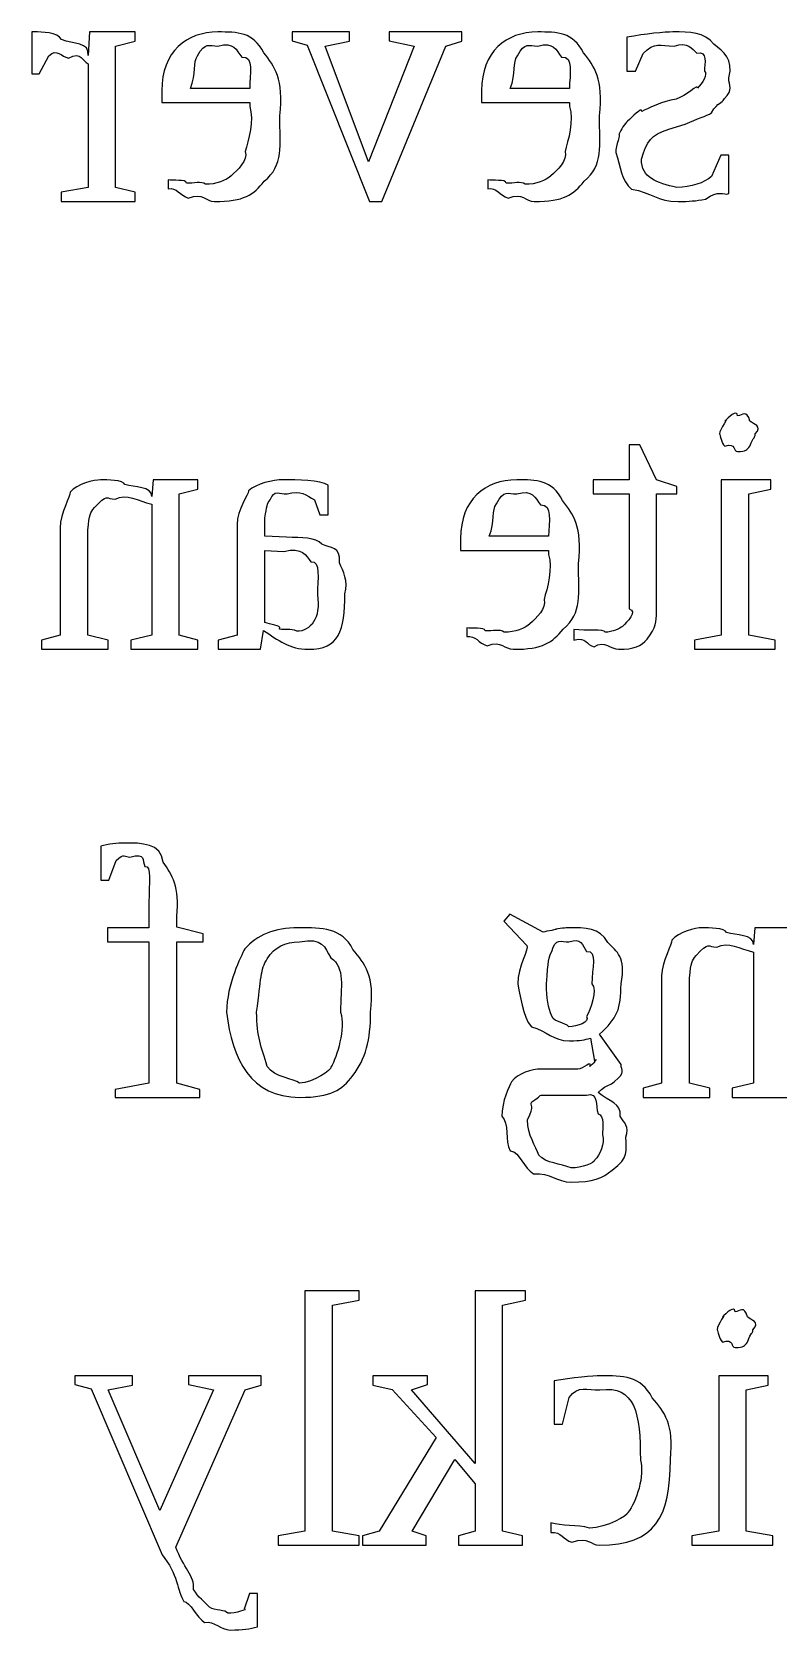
# Model space of a CAD drawing. Header units: millimetres. Extents: x 21 to 196, y 128 to 259.
# Drawn here: x 82.02 to 91.33, y 210.31 to 230.26 of the extents above; entities that cross this region are included whole.
import ezdxf

# ---------------------------------------------------------------- set-up
doc = ezdxf.new("R2010")
doc.units = ezdxf.units.MM
doc.layers.get('0').update_dxf_attribs({"linetype": 'CONTINUOUS'})

msp = doc.modelspace()

# ---------------------------------------------------------------- linework, layer by layer
at = {"color": 0}
for p, q in [((82.0194, 230.258), (82.0194, 229.734)), ((82.0526, 230.258), (82.0194, 230.258)), ((82.7359, 230.258), (82.7193, 229.966)), ((83.3092, 230.258), (82.7359, 230.258)), ((83.3092, 230.142), (83.3092, 230.258)), ((85.9825, 230.258), (85.266, 230.258)), ((85.266, 230.258), (85.266, 230.148)), ((85.9825, 230.142), (85.9825, 230.258)), ((87.3827, 230.258), (86.4789, 230.258)), ((86.4789, 230.258), (86.4789, 230.148)), ((87.3827, 230.142), (87.3827, 230.258)), ((83.0612, 230.081), (83.3092, 230.142)), ((83.0612, 228.317), (83.0612, 230.081)), ((84.34, 230.081), (84.34, 230.081)), ((85.266, 230.148), (85.4534, 230.092)), ((85.4534, 230.092), (86.2309, 228.141)), ((85.6795, 230.081), (85.9825, 230.142)), ((86.2196, 228.637), (85.6795, 230.081)), ((86.7876, 230.081), (86.2196, 228.637)), ((86.385, 228.141), (87.1844, 230.081)), ((86.4789, 230.148), (86.7876, 230.081)), ((87.1844, 230.081), (87.3827, 230.142)), ((88.331, 230.081), (88.331, 230.081)), ((89.4429, 230.192), (89.4429, 229.767)), ((82.1076, 229.734), (82.229, 229.96)), ((82.7193, 229.861), (82.7193, 228.317)), ((89.5533, 229.767), (89.6468, 229.988)), ((82.0194, 229.734), (82.1076, 229.734)), ((89.4429, 229.767), (89.5533, 229.767)), ((83.6401, 229.525), (83.6401, 229.376)), ((84.7369, 229.552), (83.9982, 229.552)), ((87.6307, 229.525), (87.6307, 229.376)), ((88.7278, 229.552), (87.9891, 229.552)), ((83.6401, 229.376), (84.7369, 229.376)), ((84.7369, 229.376), (84.7369, 229.326)), ((87.6307, 229.376), (88.7278, 229.376)), ((88.7278, 229.376), (88.7278, 229.326)), ((89.9664, 229.045), (90.1707, 229.106)), ((89.305, 228.753), (89.305, 228.753)), ((90.617, 228.72), (90.5013, 228.455)), ((90.7161, 228.72), (90.617, 228.72)), ((90.7161, 228.24), (90.7161, 228.72)), ((82.7193, 228.317), (82.3831, 228.257)), ((82.3831, 228.257), (82.3831, 228.141)), ((83.3092, 228.257), (83.0612, 228.317)), ((83.3092, 228.141), (83.3092, 228.257)), ((83.7173, 228.411), (83.7173, 228.301)), ((87.708, 228.411), (87.708, 228.301)), ((82.3831, 228.141), (83.3092, 228.141)), ((86.2309, 228.141), (86.385, 228.141)), ((90.6004, 225.24), (90.6004, 225.24)), ((89.6041, 225.103), (89.4719, 225.103)), ((89.4719, 225.103), (89.4719, 224.667)), ((89.8137, 224.667), (89.6041, 225.103)), ((83.5325, 224.667), (83.5159, 224.458)), ((84.0892, 224.667), (83.5325, 224.667)), ((84.0892, 224.551), (84.0892, 224.667)), ((85.1588, 224.667), (85.1588, 224.667)), ((89.4719, 224.667), (89.0252, 224.667)), ((89.0252, 224.667), (89.0252, 224.491)), ((90.0673, 224.584), (89.8137, 224.667)), ((91.24, 224.667), (90.6226, 224.667)), ((90.6226, 224.667), (90.6226, 222.727)), ((91.24, 224.551), (91.24, 224.667)), ((83.8577, 224.491), (84.0892, 224.551)), ((83.8577, 222.727), (83.8577, 224.491)), ((85.7155, 224.232), (85.7155, 224.601)), ((88.0692, 224.491), (88.0692, 224.491)), ((89.0252, 224.491), (89.4719, 224.491)), ((89.4719, 224.491), (89.4719, 223.058)), ((89.8137, 223.03), (89.8137, 224.491)), ((89.8137, 224.491), (90.0673, 224.491)), ((90.0673, 224.491), (90.0673, 224.584)), ((90.9645, 224.491), (91.24, 224.551)), ((90.9645, 222.727), (90.9645, 224.491)), ((83.5159, 224.364), (83.5159, 222.727)), ((85.5444, 224.419), (85.6107, 224.232)), ((82.3694, 224.066), (82.3694, 222.727)), ((82.7169, 222.727), (82.7169, 224.039)), ((84.5799, 224.11), (84.5799, 222.727)), ((84.927, 223.962), (84.927, 224.193)), ((85.6107, 224.232), (85.7155, 224.232)), ((85.1972, 223.95), (84.927, 223.962)), ((87.3689, 223.934), (87.3689, 223.785)), ((88.4661, 223.962), (87.7274, 223.962)), ((84.927, 223.785), (85.1641, 223.774)), ((84.927, 222.887), (84.927, 223.785)), ((87.3689, 223.785), (88.4661, 223.785)), ((88.4661, 223.785), (88.4661, 223.736)), ((82.3694, 222.727), (82.138, 222.666)), ((82.138, 222.666), (82.138, 222.551)), ((82.9702, 222.666), (82.7169, 222.727)), ((82.9702, 222.551), (82.9702, 222.666)), ((83.5159, 222.727), (83.2513, 222.666)), ((83.2513, 222.666), (83.2513, 222.551)), ((84.0892, 222.666), (83.8577, 222.727)), ((84.0892, 222.551), (84.0892, 222.666)), ((84.5799, 222.727), (84.3428, 222.666)), ((84.3428, 222.666), (84.3428, 222.551)), ((84.872, 222.551), (84.9104, 222.787)), ((87.4462, 222.82), (87.4462, 222.71)), ((88.7829, 222.799), (88.7829, 222.666)), ((90.6226, 222.727), (90.2864, 222.666)), ((90.2864, 222.666), (90.2864, 222.551)), ((91.295, 222.666), (90.9645, 222.727)), ((91.295, 222.551), (91.295, 222.666)), ((82.138, 222.551), (82.9702, 222.551)), ((83.2513, 222.551), (84.0892, 222.551)), ((84.3428, 222.551), (84.872, 222.551)), ((89.3396, 222.551), (89.3396, 222.551)), ((90.2864, 222.551), (91.295, 222.551)), ((82.8781, 220.095), (82.8781, 219.67)), ((82.9772, 219.67), (83.0711, 219.913)), ((82.8781, 219.67), (82.9772, 219.67)), ((83.4789, 219.4), (83.4789, 219.075)), ((83.4789, 219.075), (82.9606, 219.075)), ((82.9606, 219.075), (82.9606, 218.899)), ((83.826, 219.081), (83.826, 219.218)), ((84.1569, 218.998), (83.826, 219.081)), ((87.9821, 219.246), (87.9105, 219.158)), ((87.9105, 219.158), (88.1973, 218.855)), ((88.4012, 219.02), (87.9821, 219.246)), ((91.0414, 219.075), (91.0248, 218.865)), ((91.598, 219.075), (91.0414, 219.075)), ((82.9606, 218.899), (83.4789, 218.899)), ((83.4789, 218.899), (83.4789, 217.135)), ((83.826, 218.899), (84.1569, 218.899)), ((83.826, 217.135), (83.826, 218.899)), ((84.1569, 218.899), (84.1569, 218.998)), ((91.0248, 218.772), (91.0248, 217.135)), ((89.8783, 218.474), (89.8783, 217.135)), ((88.0816, 218.375), (88.0816, 218.375)), ((90.2257, 217.135), (90.2257, 218.447)), ((84.449, 218.022), (84.449, 218.022)), ((84.8237, 218.022), (84.8237, 218.022)), ((88.7208, 217.84), (88.7208, 217.84)), ((88.991, 217.697), (89.0404, 217.41)), ((89.3713, 217.366), (89.1011, 217.746)), ((88.8312, 217.311), (88.3737, 217.311)), ((83.4789, 217.135), (83.0598, 217.057)), ((83.0598, 217.057), (83.0598, 216.958)), ((84.1128, 217.057), (83.826, 217.135)), ((84.1128, 216.958), (84.1128, 217.057)), ((89.8783, 217.135), (89.6468, 217.074)), ((89.6468, 217.074), (89.6468, 216.958)), ((90.4794, 217.074), (90.2257, 217.135)), ((90.4794, 216.958), (90.4794, 217.074)), ((91.0248, 217.135), (90.7602, 217.074)), ((90.7602, 217.074), (90.7602, 216.958)), ((83.0598, 216.958), (84.1128, 216.958)), ((88.4068, 216.986), (88.9413, 216.986)), ((89.6468, 216.958), (90.4794, 216.958)), ((90.7602, 216.958), (91.598, 216.958)), ((88.2026, 216.677), (88.2026, 216.677)), ((86.1011, 214.541), (85.4234, 214.541)), ((85.4234, 214.541), (85.4234, 211.542)), ((86.1011, 214.425), (86.1011, 214.541)), ((88.1793, 214.541), (87.551, 214.541)), ((87.551, 214.541), (87.551, 212.386)), ((88.1793, 214.425), (88.1793, 214.541)), ((85.7705, 214.365), (86.1011, 214.425)), ((85.7705, 211.542), (85.7705, 214.365)), ((87.8928, 214.365), (88.1793, 214.425)), ((87.8928, 211.542), (87.8928, 214.365)), ((90.5701, 214.056), (90.5701, 214.056)), ((83.275, 213.483), (82.5528, 213.483)), ((82.5528, 213.483), (82.5528, 213.373)), ((83.275, 213.367), (83.275, 213.483)), ((84.879, 213.483), (83.9749, 213.483)), ((83.9749, 213.483), (83.9749, 213.373)), ((84.879, 213.367), (84.879, 213.483)), ((86.9555, 213.483), (86.2722, 213.483)), ((86.2722, 213.483), (86.2722, 213.367)), ((86.9555, 213.373), (86.9555, 213.483)), ((91.2096, 213.483), (90.5923, 213.483)), ((90.5923, 213.483), (90.5923, 211.542)), ((91.2096, 213.367), (91.2096, 213.483)), ((82.5528, 213.373), (82.7567, 213.318)), ((82.7567, 213.318), (83.6443, 211.245)), ((82.9716, 213.306), (83.275, 213.367)), ((83.6164, 211.802), (82.9716, 213.306)), ((84.2836, 213.306), (83.6164, 211.802)), ((83.8151, 211.344), (84.6804, 213.306)), ((83.9749, 213.373), (84.2836, 213.306)), ((84.6804, 213.306), (84.879, 213.367)), ((86.2722, 213.367), (86.5145, 213.312)), ((86.5145, 213.312), (87.0659, 212.711)), ((86.7572, 213.306), (86.9555, 213.373)), ((87.551, 212.386), (86.7572, 213.306)), ((88.5377, 213.417), (88.5377, 212.877)), ((90.9341, 213.306), (91.2096, 213.367)), ((90.9341, 211.542), (90.9341, 213.306)), ((88.6425, 212.877), (88.725, 213.213)), ((88.5377, 212.877), (88.6425, 212.877)), ((87.0659, 212.711), (86.3547, 211.542)), ((86.7625, 211.542), (87.2973, 212.436)), ((87.2973, 212.436), (87.551, 212.132)), ((87.551, 212.132), (87.551, 211.542)), ((85.4234, 211.542), (85.0925, 211.482)), ((85.0925, 211.482), (85.0925, 211.366)), ((86.1011, 211.482), (85.7705, 211.542)), ((86.1011, 211.366), (86.1011, 211.482)), ((86.3547, 211.542), (86.1452, 211.482)), ((86.1452, 211.482), (86.1452, 211.366)), ((86.9389, 211.482), (86.7625, 211.542)), ((86.9389, 211.366), (86.9389, 211.482)), ((87.551, 211.542), (87.3414, 211.482)), ((87.3414, 211.482), (87.3414, 211.366)), ((88.1408, 211.482), (87.8928, 211.542)), ((88.1408, 211.366), (88.1408, 211.482)), ((88.4936, 211.647), (88.4936, 211.526)), ((90.5923, 211.542), (90.2561, 211.482)), ((90.2561, 211.482), (90.2561, 211.366)), ((91.2647, 211.482), (90.9341, 211.542)), ((91.2647, 211.366), (91.2647, 211.482)), ((85.0925, 211.366), (86.1011, 211.366)), ((86.1452, 211.366), (86.9389, 211.366)), ((87.3414, 211.366), (88.1408, 211.366)), ((90.2561, 211.366), (91.2647, 211.366)), ((84.7355, 210.765), (84.6695, 210.567)), ((84.8349, 210.765), (84.7355, 210.765)), ((84.8349, 210.347), (84.8349, 210.765)), ((84.4931, 210.308), (84.4931, 210.308))]:
    msp.add_line(p, q, dxfattribs=at)
for points in [[(82.3888, 230.164), (82.3447, 230.258), (82.1337, 230.258), (82.0526, 230.258)], [(84.34, 230.258), (83.9474, 230.258), (83.6401, 230.013), (83.6401, 229.525)], [(84.9133, 229.999), (84.7781, 230.258), (84.5866, 230.258), (84.34, 230.258)], [(88.331, 230.258), (87.938, 230.258), (87.6307, 230.013), (87.6307, 229.525)], [(88.9042, 229.999), (88.7691, 230.258), (88.5776, 230.258), (88.331, 230.258)], [(90.0162, 230.258), (89.9266, 230.258), (89.6744, 230.236), (89.4429, 230.192)], [(90.5288, 230.104), (90.4117, 230.258), (90.2339, 230.258), (90.0162, 230.258)], [(82.229, 229.96), (82.3337, 230.059), (82.3817, 229.95), (82.477, 229.932)], [(82.7193, 229.966), (82.7458, 230.132), (82.5292, 230.101), (82.3888, 230.164)], [(84.0863, 229.96), (84.183, 230.139), (84.2271, 230.081), (84.34, 230.081)], [(84.34, 230.081), (84.5425, 230.139), (84.569, 230.034), (84.6377, 229.944)], [(88.0773, 229.96), (88.1736, 230.139), (88.2177, 230.081), (88.331, 230.081)], [(88.331, 230.081), (88.5335, 230.139), (88.5596, 230.034), (88.6284, 229.944)], [(89.6468, 229.988), (89.7943, 230.139), (89.8564, 230.081), (90.0328, 230.081)], [(90.0328, 230.081), (90.2134, 230.139), (90.2533, 230.051), (90.3192, 229.993)], [(90.3192, 229.993), (90.46, 230.026), (90.4131, 229.862), (90.4131, 229.767)], [(90.7161, 229.684), (90.7796, 229.934), (90.6544, 230), (90.5288, 230.104)], [(82.477, 229.932), (82.6396, 230.022), (82.6505, 229.89), (82.7193, 229.861)], [(83.9982, 229.552), (84.0687, 229.742), (84.0285, 229.879), (84.0863, 229.96)], [(84.6377, 229.944), (84.7961, 229.96), (84.7369, 229.725), (84.7369, 229.552)], [(85.1119, 229.21), (85.1641, 229.676), (85.0456, 229.825), (84.9133, 229.999)], [(87.9891, 229.552), (88.0593, 229.742), (88.0195, 229.879), (88.0773, 229.96)], [(88.6284, 229.944), (88.7871, 229.96), (88.7278, 229.725), (88.7278, 229.552)], [(89.1025, 229.21), (89.1551, 229.676), (89.0365, 229.825), (88.9042, 229.999)], [(90.4131, 229.767), (90.46, 229.731), (90.3841, 229.616), (90.3249, 229.558)], [(90.6611, 229.426), (90.7796, 229.541), (90.7161, 229.585), (90.7161, 229.684)], [(90.3249, 229.558), (90.3414, 229.618), (90.1788, 229.456), (90.0603, 229.42)], [(90.5013, 229.249), (90.588, 229.398), (90.6254, 229.355), (90.6611, 229.426)], [(84.7369, 229.326), (84.7961, 229.162), (84.7189, 228.899), (84.6818, 228.764)], [(88.7278, 229.326), (88.7871, 229.162), (88.7099, 228.899), (88.6725, 228.764)], [(89.6303, 229.266), (89.6331, 229.328), (89.5022, 229.191), (89.4539, 229.144)], [(90.0603, 229.42), (89.8867, 229.394), (89.6966, 229.298), (89.6303, 229.266)], [(90.1707, 229.106), (90.3305, 229.184), (90.4325, 229.201), (90.5013, 229.249)], [(84.9189, 228.395), (85.1641, 228.596), (85.1119, 228.836), (85.1119, 229.21)], [(88.9095, 228.395), (89.1551, 228.596), (89.1025, 228.836), (89.1025, 229.21)], [(89.4539, 229.144), (89.4196, 229.114), (89.3699, 229.041), (89.3438, 228.979)], [(89.625, 228.67), (89.6994, 228.902), (89.7393, 228.968), (89.9664, 229.045)], [(89.3438, 228.979), (89.3685, 228.99), (89.305, 228.841), (89.305, 228.753)], [(84.6818, 228.764), (84.7189, 228.659), (84.5827, 228.53), (84.5054, 228.461)], [(88.6725, 228.764), (88.7099, 228.659), (88.5733, 228.53), (88.4961, 228.461)], [(89.305, 228.753), (89.3685, 228.582), (89.3713, 228.398), (89.5036, 228.296)], [(90.0659, 228.317), (89.8165, 228.375), (89.625, 228.435), (89.625, 228.67)], [(84.5054, 228.461), (84.4434, 228.402), (84.3181, 228.356), (84.1858, 228.356)], [(88.4961, 228.461), (88.4343, 228.402), (88.3087, 228.356), (88.1765, 228.356)], [(90.5013, 228.455), (90.4074, 228.375), (90.2462, 228.317), (90.0659, 228.317)], [(83.9488, 228.372), (83.9403, 228.424), (83.7766, 228.396), (83.7173, 228.411)], [(83.7173, 228.301), (83.826, 228.32), (83.8648, 228.218), (83.9706, 228.185)], [(84.1858, 228.356), (84.128, 228.402), (84.0412, 228.362), (83.9488, 228.372)], [(83.9706, 228.185), (84.1569, 228.258), (84.1858, 228.141), (84.2959, 228.141)], [(84.2959, 228.141), (84.6681, 228.141), (84.7866, 228.225), (84.9189, 228.395)], [(87.9394, 228.372), (87.9313, 228.424), (87.7672, 228.396), (87.708, 228.411)], [(87.708, 228.301), (87.817, 228.32), (87.8554, 228.218), (87.9616, 228.185)], [(88.1765, 228.356), (88.1186, 228.402), (88.0318, 228.362), (87.9394, 228.372)], [(87.9616, 228.185), (88.1475, 228.258), (88.1765, 228.141), (88.2869, 228.141)], [(88.2869, 228.141), (88.6587, 228.141), (88.7772, 228.225), (88.9095, 228.395)], [(89.5036, 228.296), (89.746, 228.258), (89.826, 228.141), (90.0825, 228.141)], [(90.424, 228.169), (90.5923, 228.298), (90.6473, 228.214), (90.7161, 228.24)], [(90.0825, 228.141), (90.2243, 228.141), (90.3002, 228.15), (90.424, 228.169)], [(90.6667, 225.4), (90.7302, 225.463), (90.6004, 225.302), (90.6004, 225.24)], [(90.8265, 225.466), (90.8184, 225.552), (90.7108, 225.444), (90.6667, 225.4)], [(90.9807, 225.4), (90.9394, 225.552), (90.8858, 225.466), (90.8265, 225.466)], [(90.6004, 225.24), (90.6117, 225.225), (90.6226, 225.13), (90.6667, 225.086)], [(91.047, 225.24), (91.1447, 225.346), (91.0248, 225.356), (90.9807, 225.4)], [(90.9807, 225.086), (91.0276, 225.225), (91.047, 225.181), (91.047, 225.24)], [(90.6667, 225.086), (90.8184, 225.137), (90.7644, 225.02), (90.8265, 225.02)], [(90.8265, 225.02), (90.9394, 225.02), (90.9366, 225.042), (90.9807, 225.086)], [(82.8767, 224.667), (82.7927, 224.667), (82.5817, 224.615), (82.4964, 224.513)], [(83.1797, 224.607), (83.1603, 224.667), (82.9578, 224.667), (82.8767, 224.667)], [(85.1588, 224.667), (85.0265, 224.667), (84.8155, 224.62), (84.7231, 224.529)], [(85.7155, 224.601), (85.6216, 224.667), (85.3211, 224.667), (85.1588, 224.667)], [(88.0692, 224.667), (87.6762, 224.667), (87.3689, 224.422), (87.3689, 223.934)], [(88.6425, 224.408), (88.5074, 224.667), (88.3158, 224.667), (88.0692, 224.667)], [(82.4964, 224.513), (82.5059, 224.461), (82.3694, 224.26), (82.3694, 224.066)], [(82.7994, 224.32), (82.9649, 224.505), (82.9412, 224.425), (83.0584, 224.425)], [(83.0584, 224.425), (83.2072, 224.505), (83.3367, 224.404), (83.5159, 224.364)], [(83.5159, 224.458), (83.5159, 224.59), (83.2982, 224.569), (83.1797, 224.607)], [(84.7231, 224.529), (84.7217, 224.482), (84.5799, 224.298), (84.5799, 224.11)], [(84.9933, 224.419), (85.0417, 224.549), (85.1076, 224.491), (85.2029, 224.491)], [(85.2029, 224.491), (85.3793, 224.549), (85.4424, 224.466), (85.5444, 224.419)], [(87.8156, 224.369), (87.9119, 224.549), (87.956, 224.491), (88.0692, 224.491)], [(88.0692, 224.491), (88.2717, 224.549), (88.2978, 224.444), (88.3666, 224.353)], [(82.7169, 224.039), (82.7373, 224.248), (82.7444, 224.25), (82.7994, 224.32)], [(84.927, 224.193), (84.9535, 224.336), (84.9492, 224.371), (84.9933, 224.419)], [(87.7274, 223.962), (87.7976, 224.152), (87.7577, 224.288), (87.8156, 224.369)], [(88.3666, 224.353), (88.5254, 224.369), (88.4661, 224.134), (88.4661, 223.962)], [(88.8407, 223.62), (88.8929, 224.086), (88.7748, 224.234), (88.6425, 224.408)], [(85.6382, 223.862), (85.5595, 223.95), (85.3888, 223.947), (85.1972, 223.95)], [(85.8587, 223.631), (85.8795, 223.843), (85.7373, 223.81), (85.6382, 223.862)], [(85.1641, 223.774), (85.3944, 223.829), (85.4424, 223.722), (85.5003, 223.642)], [(85.5003, 223.642), (85.6259, 223.667), (85.5832, 223.424), (85.5832, 223.234)], [(88.4661, 223.736), (88.5254, 223.571), (88.4481, 223.308), (88.4107, 223.173)], [(85.9247, 223.245), (85.9716, 223.402), (85.9028, 223.527), (85.8587, 223.631)], [(88.6478, 222.804), (88.8929, 223.005), (88.8407, 223.245), (88.8407, 223.62)], [(85.4675, 222.551), (85.8531, 222.551), (85.9247, 222.782), (85.9247, 223.245)], [(85.5832, 223.234), (85.6259, 222.936), (85.4975, 222.776), (85.3239, 222.776)], [(88.4107, 223.173), (88.4481, 223.068), (88.3116, 222.939), (88.2343, 222.87)], [(89.4719, 223.058), (89.5862, 223.027), (89.4443, 222.888), (89.3893, 222.837)], [(85.109, 222.804), (85.1337, 222.859), (84.9905, 222.854), (84.927, 222.887)], [(88.2343, 222.87), (88.1726, 222.811), (88.047, 222.765), (87.9147, 222.765)], [(89.698, 222.677), (89.8137, 222.837), (89.8137, 222.878), (89.8137, 223.03)], [(84.9104, 222.787), (85.0858, 222.668), (85.2399, 222.551), (85.4675, 222.551)], [(85.3239, 222.776), (85.2509, 222.818), (85.1683, 222.785), (85.109, 222.804)], [(87.6776, 222.782), (87.6695, 222.833), (87.5055, 222.805), (87.4462, 222.82)], [(87.4462, 222.71), (87.5552, 222.729), (87.5937, 222.627), (87.6999, 222.595)], [(87.9147, 222.765), (87.8568, 222.811), (87.7701, 222.771), (87.6776, 222.782)], [(87.6999, 222.595), (87.8858, 222.668), (87.9147, 222.551), (88.0251, 222.551)], [(88.0251, 222.551), (88.3969, 222.551), (88.5155, 222.635), (88.6478, 222.804)], [(89.1741, 222.765), (89.1632, 222.811), (88.937, 222.776), (88.7829, 222.799)], [(88.7829, 222.666), (88.9512, 222.712), (88.9261, 222.606), (89.0365, 222.583)], [(89.0365, 222.583), (89.1674, 222.668), (89.2447, 222.551), (89.3396, 222.551)], [(89.3893, 222.837), (89.359, 222.811), (89.2623, 222.765), (89.1741, 222.765)], [(89.3396, 222.551), (89.5382, 222.551), (89.6179, 222.592), (89.698, 222.677)], [(83.1755, 220.133), (83.0873, 220.133), (82.9702, 220.12), (82.8781, 220.095)], [(83.6553, 219.896), (83.6359, 220.133), (83.3822, 220.133), (83.1755, 220.133)], [(83.0711, 219.913), (83.173, 220.015), (83.1755, 219.957), (83.2418, 219.957)], [(83.2418, 219.957), (83.4443, 220.015), (83.3935, 219.918), (83.4291, 219.841)], [(83.4291, 219.841), (83.5145, 219.861), (83.4789, 219.617), (83.4789, 219.4)], [(83.826, 219.218), (83.8634, 219.582), (83.7696, 219.738), (83.6553, 219.896)], [(85.3419, 219.075), (85.0498, 219.075), (84.8265, 218.987), (84.6748, 218.81)], [(86.0256, 218.805), (85.8848, 219.075), (85.6477, 219.075), (85.3419, 219.075)], [(88.5553, 219.058), (88.597, 219.053), (88.4382, 219.034), (88.4012, 219.02)], [(88.7155, 219.075), (88.7293, 219.075), (88.6217, 219.069), (88.5553, 219.058)], [(89.2059, 218.893), (89.0997, 219.075), (88.9289, 219.075), (88.7155, 219.075)], [(90.3855, 219.075), (90.3016, 219.075), (90.0906, 219.023), (90.0053, 218.921)], [(90.6886, 219.014), (90.6695, 219.075), (90.4667, 219.075), (90.3855, 219.075)], [(84.9559, 218.689), (85.054, 218.839), (85.175, 218.899), (85.3585, 218.899)], [(85.3585, 218.899), (85.6534, 218.956), (85.67, 218.833), (85.7497, 218.7)], [(88.1973, 218.855), (88.229, 218.817), (88.0816, 218.584), (88.0816, 218.375)], [(88.5059, 218.777), (88.5553, 218.956), (88.6217, 218.899), (88.7208, 218.899)], [(88.7208, 218.899), (88.8725, 218.956), (88.8944, 218.857), (88.9413, 218.777)], [(89.3713, 218.375), (89.4415, 218.714), (89.3163, 218.772), (89.2059, 218.893)], [(90.0053, 218.921), (90.0148, 218.868), (89.8783, 218.669), (89.8783, 218.474)], [(90.3083, 218.728), (90.4737, 218.912), (90.4505, 218.833), (90.5676, 218.833)], [(90.5676, 218.833), (90.7161, 218.912), (90.8459, 218.812), (91.0248, 218.772)], [(91.0248, 218.865), (91.0248, 218.998), (90.8071, 218.977), (90.6886, 219.014)], [(84.6748, 218.81), (84.6307, 218.722), (84.449, 218.371), (84.449, 218.022)], [(84.8237, 218.022), (84.8815, 218.447), (84.8678, 218.553), (84.9559, 218.689)], [(85.7497, 218.7), (85.9317, 218.575), (85.8711, 218.342), (85.8711, 218.022)], [(86.2461, 218.022), (86.2997, 218.48), (86.173, 218.625), (86.0256, 218.805)], [(88.4396, 218.375), (88.4671, 218.678), (88.4618, 218.696), (88.5059, 218.777)], [(88.9413, 218.777), (89.082, 218.795), (89.0076, 218.562), (89.0076, 218.375)], [(90.2257, 218.447), (90.2462, 218.656), (90.2533, 218.657), (90.3083, 218.728)], [(88.0816, 218.375), (88.1119, 218.255), (88.1394, 217.962), (88.2523, 217.84)], [(88.5059, 217.973), (88.4671, 218.075), (88.4396, 218.194), (88.4396, 218.375)], [(89.0076, 218.375), (89.082, 218.303), (88.9854, 218.051), (88.9413, 217.967)], [(89.1011, 217.746), (89.3244, 217.942), (89.3713, 218.062), (89.3713, 218.375)], [(84.449, 218.022), (84.5136, 217.428), (84.752, 216.958), (85.3585, 216.958)], [(84.9559, 217.344), (84.8815, 217.589), (84.8237, 217.709), (84.8237, 218.022)], [(85.8711, 218.022), (85.9317, 217.814), (85.8312, 217.468), (85.7497, 217.333)], [(86.0256, 217.229), (86.1826, 217.439), (86.2461, 217.676), (86.2461, 218.022)], [(88.7208, 217.84), (88.67, 217.898), (88.5472, 217.884), (88.5059, 217.973)], [(88.9413, 217.967), (88.9896, 217.898), (88.8199, 217.84), (88.7208, 217.84)], [(88.2523, 217.84), (88.4534, 217.781), (88.5211, 217.664), (88.7264, 217.664)], [(88.7264, 217.664), (88.8725, 217.664), (88.9109, 217.675), (88.991, 217.697)], [(89.0404, 217.41), (89.0997, 217.472), (89.0171, 217.366), (88.9801, 217.344)], [(85.3585, 217.135), (85.2921, 217.193), (85.0441, 217.204), (84.9559, 217.344)], [(85.7497, 217.333), (85.7663, 217.311), (85.5349, 217.135), (85.3585, 217.135)], [(88.3737, 217.311), (88.2579, 217.311), (88.0854, 217.257), (88.0043, 217.151)], [(88.9801, 217.344), (89.0228, 217.428), (88.8905, 217.311), (88.8312, 217.311)], [(89.2888, 217.157), (89.4415, 217.274), (89.3713, 217.292), (89.3713, 217.366)], [(85.3585, 216.958), (85.7663, 216.958), (85.8753, 217.048), (86.0256, 217.229)], [(88.0043, 217.151), (87.9796, 217.102), (87.8829, 216.906), (87.8829, 216.721)], [(89.0845, 217.019), (89.2143, 217.142), (89.2334, 217.091), (89.2888, 217.157)], [(88.2026, 216.677), (88.3102, 216.867), (88.222, 216.848), (88.2579, 216.903)], [(88.2579, 216.903), (88.3789, 216.976), (88.3405, 216.986), (88.4068, 216.986)], [(88.9413, 216.986), (89.0958, 217.031), (89.0489, 216.847), (89.0845, 216.754)], [(89.3604, 216.721), (89.3822, 216.885), (89.2168, 216.906), (89.0845, 217.019)], [(87.8829, 216.721), (87.9796, 216.636), (87.9189, 216.413), (87.9877, 216.291)], [(88.3461, 216.236), (88.3102, 216.345), (88.2026, 216.487), (88.2026, 216.677)], [(89.0845, 216.754), (89.1702, 216.727), (89.1399, 216.571), (89.1399, 216.49)], [(89.432, 216.462), (89.4814, 216.598), (89.4084, 216.637), (89.3604, 216.721)], [(89.1399, 216.49), (89.1702, 216.382), (89.1095, 216.239), (89.0461, 216.176)], [(89.2609, 216.049), (89.4814, 216.213), (89.432, 216.283), (89.432, 216.462)], [(87.9877, 216.291), (88.1144, 216.272), (88.1518, 216.071), (88.2798, 216.005)], [(88.7483, 216.076), (88.6146, 216.136), (88.4382, 216.13), (88.3461, 216.236)], [(89.0461, 216.176), (89.0404, 216.136), (88.8806, 216.076), (88.7483, 216.076)], [(88.2798, 216.005), (88.4894, 216.019), (88.5666, 215.9), (88.7539, 215.9)], [(88.7539, 215.9), (89.0157, 215.9), (89.1438, 215.95), (89.2609, 216.049)], [(90.6364, 214.216), (90.6999, 214.279), (90.5701, 214.118), (90.5701, 214.056)], [(90.7962, 214.282), (90.7881, 214.368), (90.6805, 214.26), (90.6364, 214.216)], [(90.9507, 214.216), (90.9091, 214.368), (90.8554, 214.282), (90.7962, 214.282)], [(91.0167, 214.056), (91.1144, 214.162), (90.9948, 214.172), (90.9507, 214.216)], [(90.5701, 214.056), (90.5813, 214.041), (90.5923, 213.946), (90.6364, 213.902)], [(90.6364, 213.902), (90.7881, 213.953), (90.7341, 213.836), (90.7962, 213.836)], [(90.7962, 213.836), (90.9091, 213.836), (90.9066, 213.858), (90.9507, 213.902)], [(90.9507, 213.902), (90.9973, 214.041), (91.0167, 213.997), (91.0167, 214.056)], [(89.111, 213.483), (89.0418, 213.483), (88.7444, 213.461), (88.5377, 213.417)], [(89.7611, 213.207), (89.6179, 213.483), (89.3946, 213.483), (89.111, 213.483)], [(88.725, 213.213), (88.8284, 213.365), (88.955, 213.306), (89.1053, 213.306)], [(89.1053, 213.306), (89.5519, 213.365), (89.6126, 213.014), (89.6126, 212.43)], [(89.9873, 212.436), (90.037, 212.883), (89.9128, 213.027), (89.7611, 213.207)], [(89.0997, 211.366), (89.8028, 211.366), (89.9873, 211.722), (89.9873, 212.436)], [(89.6126, 212.43), (89.6705, 212.24), (89.5615, 211.907), (89.4581, 211.774)], [(89.4581, 211.774), (89.4637, 211.744), (89.1963, 211.581), (88.9787, 211.581)], [(88.9787, 211.581), (88.8242, 211.627), (88.6298, 211.603), (88.4936, 211.647)], [(88.4936, 211.526), (88.634, 211.539), (88.6449, 211.434), (88.7582, 211.405)], [(88.7582, 211.405), (88.9758, 211.483), (88.9825, 211.366), (89.0997, 211.366)], [(84.0355, 210.815), (84.055, 210.981), (83.9033, 211.091), (83.8151, 211.344)], [(83.6443, 211.245), (83.8369, 211.018), (83.8369, 210.785), (83.9142, 210.666)], [(84.2338, 210.595), (84.1721, 210.665), (84.0948, 210.716), (84.0355, 210.815)], [(83.9142, 210.666), (83.9914, 210.665), (84.0782, 210.461), (84.1735, 210.402)], [(84.4656, 210.517), (84.4324, 210.566), (84.3044, 210.543), (84.2338, 210.595)], [(84.6695, 210.567), (84.7231, 210.566), (84.5538, 210.517), (84.4656, 210.517)], [(84.1735, 210.402), (84.2973, 210.426), (84.3717, 210.308), (84.4931, 210.308)], [(84.4931, 210.308), (84.661, 210.308), (84.733, 210.322), (84.8349, 210.347)]]:
    msp.add_open_spline(points, degree=3, dxfattribs=at)

doc.saveas('drawing.dxf')
